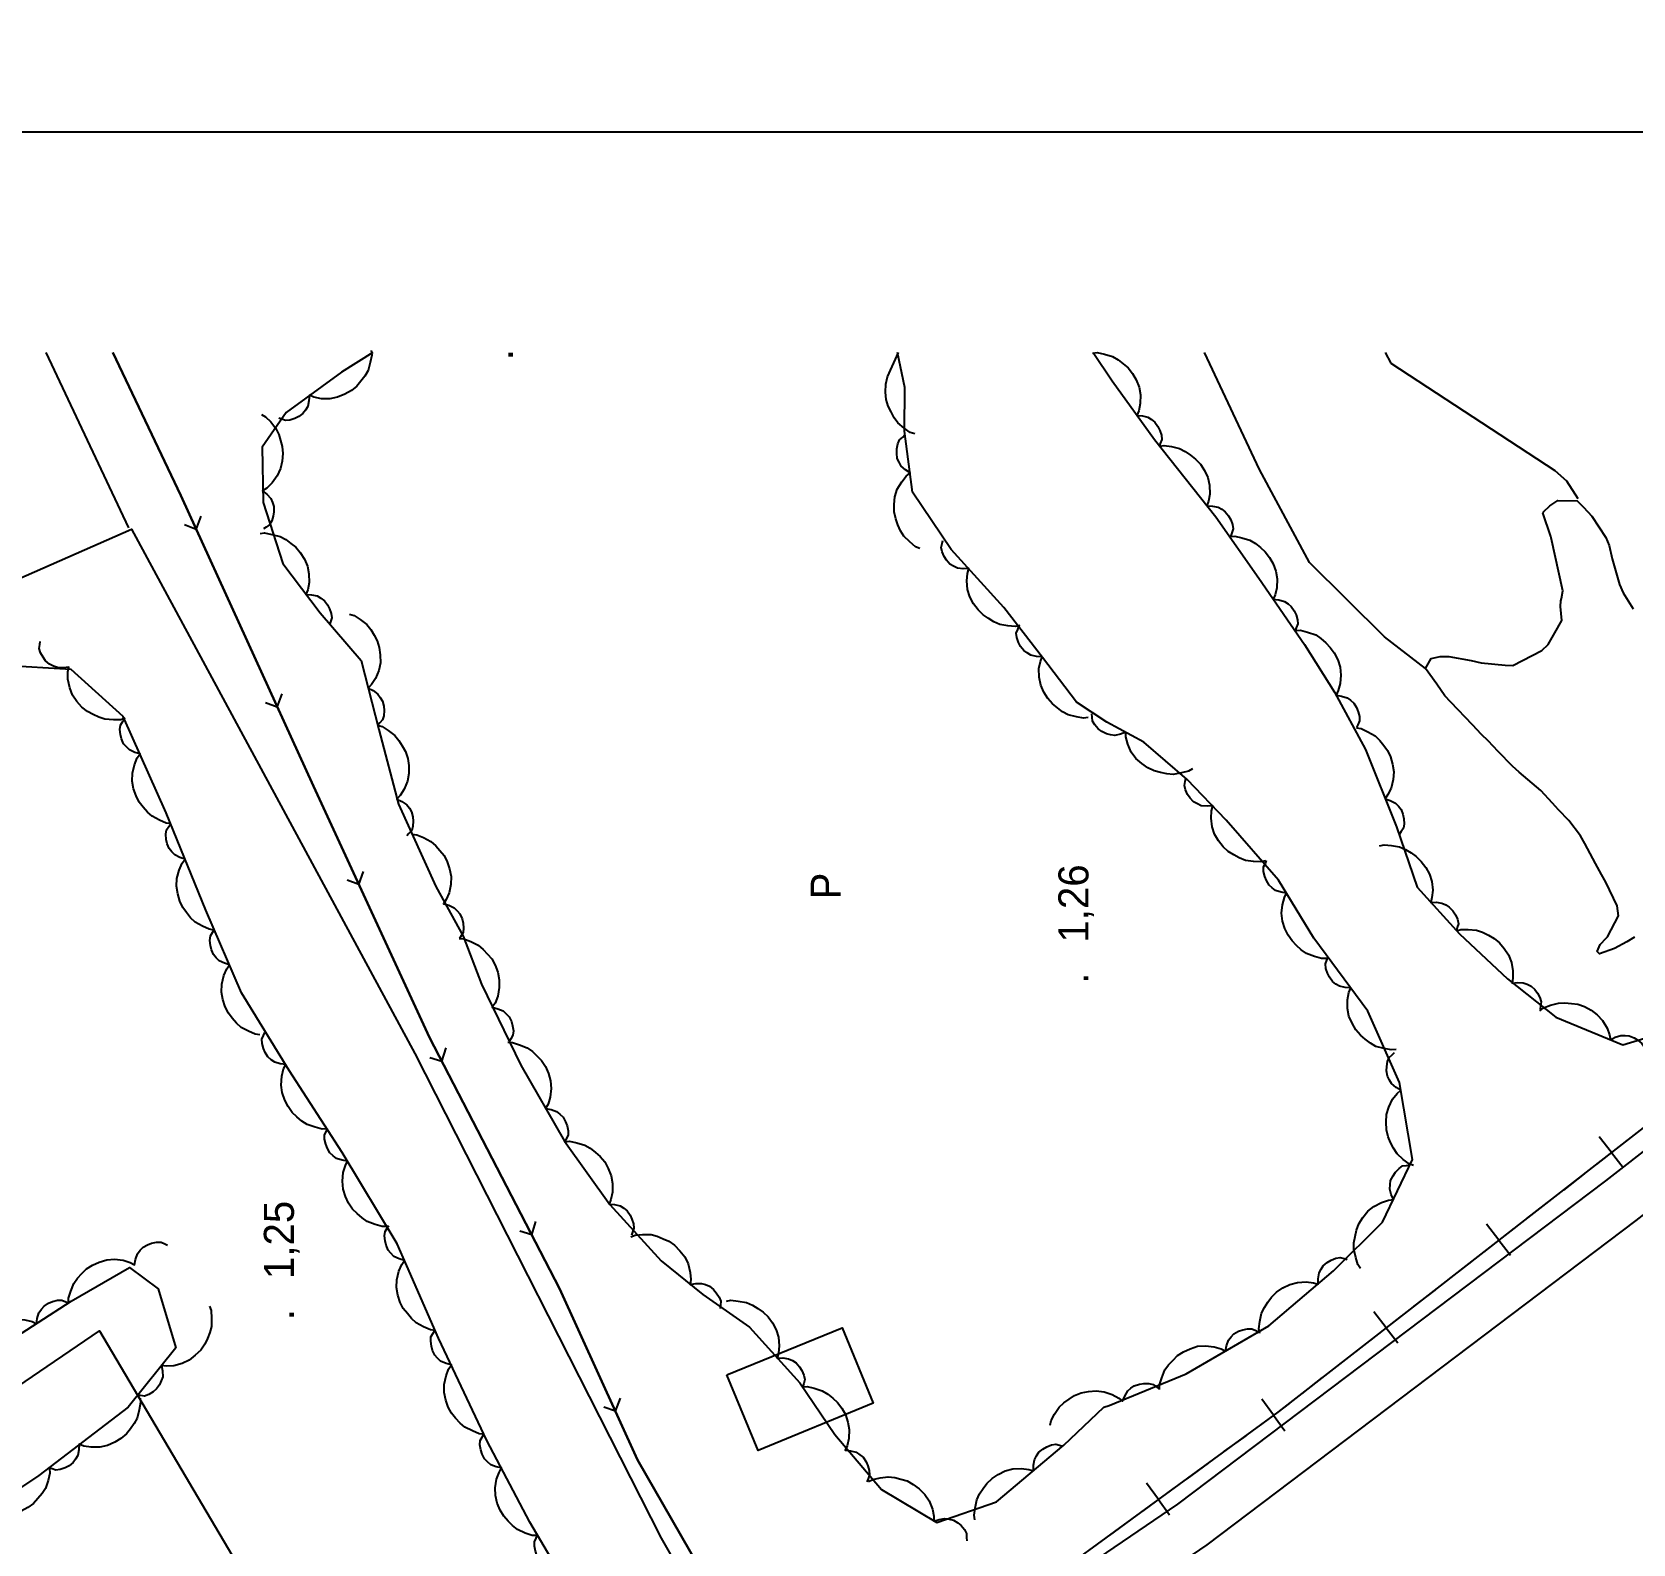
# Model space of a CAD drawing. Extents: x 747954 to 748544, y 4316381 to 4317408.
# Drawn here: x 748170.8 to 748250.7, y 4317140.5 to 4317216 of the extents above; entities that cross this region are included whole.
import ezdxf

# ---------------------------------------------------------------- set-up
doc = ezdxf.new("R2010")
doc.units = 0
doc.linetypes.add('DASHED', pattern=[0])
doc.linetypes.add('HIDDEN', pattern=[0])
doc.layers.get('0').update_dxf_attribs({"linetype": 'CONTINUOUS'})
for name, color, linetype in [('1', 7, 'CONTINUOUS'), ('27', 7, 'CONTINUOUS'), ('30', 7, 'CONTINUOUS'), ('31', 7, 'CONTINUOUS'), ('36', 7, 'CONTINUOUS'), ('48', 7, 'CONTINUOUS'), ('51', 7, 'CONTINUOUS'), ('53', 7, 'CONTINUOUS'), ('56', 7, 'CONTINUOUS'), ('8', 7, 'CONTINUOUS'), ('PATTERN_CLASS', 7, 'CONTINUOUS')]:
    doc.layers.add(name, color=color, linetype=linetype)

msp = doc.modelspace()

# ---------------------------------------------------------------- linework, layer by layer
at = {"layer": '1', "color": 0, "linetype": 'HIDDEN'}
msp.add_lwpolyline([(748205.51, 4317148.98), (748211.26, 4317151.34), (748212.81, 4317147.58), (748207.06, 4317145.21), (748205.51, 4317148.98)], dxfattribs=at)
at = {"layer": '27', "color": 0, "linetype": 'CONTINUOUS'}
for p, q in [((748179.02, 4317191.18), (748179.27, 4317191.84)), ((748179.02, 4317191.18), (748178.44, 4317191.4)), ((748183.07, 4317182.31), (748182.49, 4317182.53)), ((748183.07, 4317182.31), (748183.32, 4317182.97)), ((748187.14, 4317173.45), (748186.56, 4317173.67)), ((748187.14, 4317173.45), (748187.38, 4317174.11)), ((748191.28, 4317164.63), (748190.69, 4317164.81)), ((748191.28, 4317164.63), (748191.49, 4317165.3)), ((748195.77, 4317155.97), (748195.18, 4317156.16)), ((748195.77, 4317155.97), (748195.98, 4317156.64)), ((748199.95, 4317147.17), (748199.37, 4317147.38)), ((748199.95, 4317147.17), (748200.2, 4317147.83))]:
    msp.add_line(p, q, dxfattribs=at)
msp.add_lwpolyline([(748174.86, 4317200), (748178.25, 4317192.87), (748184.87, 4317178.37), (748190.66, 4317165.82), (748197.16, 4317153.29), (748201.05, 4317144.75), (748206.23, 4317135.71), (748209.95, 4317130.65), (748209.95, 4317130.48)], dxfattribs=at)
at = {"layer": '30', "color": 0, "linetype": 'CONTINUOUS'}
for points in [[(748130.87, 4317072.58), (748148.4, 4317084.52), (748165.98, 4317098.96), (748185.03, 4317113.51), (748202.37, 4317125.08), (748228.01, 4317142.53), (748249.37, 4317158.67), (748271.45, 4317175.86), (748287.53, 4317189.01), (748301, 4317200)], [(748132.28, 4317070.51), (748149.9, 4317082.52), (748167.53, 4317097.01), (748186.48, 4317111.46), (748203.77, 4317123.01), (748229.47, 4317140.5), (748250.89, 4317156.69), (748273.01, 4317173.91), (748289.11, 4317187.07), (748304.96, 4317200)]]:
    msp.add_lwpolyline(points, dxfattribs=at)
at = {"layer": '31', "color": 0, "linetype": 'CONTINUOUS'}
for points in [[(748250.8, 4317170.82), (748250.41, 4317170.6), (748249.8, 4317170.26), (748249.05, 4317170), (748248.93, 4317170.11), (748249.09, 4317170.46), (748249.4, 4317170.79), (748249.45, 4317170.84), (748250, 4317171.89), (748249.93, 4317172.4), (748249.37, 4317173.58), (748249.16, 4317173.96), (748248.86, 4317174.51), (748248.33, 4317175.5), (748248.11, 4317175.88), (748247.52, 4317176.65), (748247.01, 4317177.19), (748246.71, 4317177.52), (748246.12, 4317178.14), (748245.05, 4317179.07), (748244.72, 4317179.37), (748244, 4317180.1), (748243.49, 4317180.62), (748243.17, 4317180.94), (748242.71, 4317181.42), (748241.64, 4317182.55), (748241.34, 4317182.87), (748240.93, 4317183.46), (748240.37, 4317184.23), (748240.66, 4317184.73), (748241.1, 4317184.84), (748241.54, 4317184.83), (748242.65, 4317184.63), (748243.15, 4317184.52), (748244.34, 4317184.4), (748244.73, 4317184.39), (748246.17, 4317185.14), (748246.49, 4317185.44), (748246.83, 4317186.02), (748247.17, 4317186.63), (748247.1, 4317187.33), (748247.13, 4317187.62), (748247.16, 4317187.73), (748247.23, 4317188.12), (748246.64, 4317190.75), (748246.63, 4317190.83), (748246.23, 4317192.01)], [(748246.23, 4317192.01), (748246.26, 4317192.05), (748246.58, 4317192.35), (748246.97, 4317192.62), (748247.94, 4317192.61), (748248.25, 4317192.29), (748248.67, 4317191.84), (748249.37, 4317190.77), (748249.54, 4317190.37), (748249.69, 4317189.71), (748250.05, 4317188.42), (748250.23, 4317188.02), (748250.73, 4317187.21)]]:
    msp.add_lwpolyline(points, dxfattribs=at)
at = {"layer": '51', "color": 0, "linetype": 'CONTINUOUS'}
msp.add_line((748171.52, 4317200), (748175.65, 4317191.25), dxfattribs=at)
for points in [[(748101.46, 4317153.98), (748115.15, 4317162.35), (748149.7, 4317178.94), (748168.18, 4317187.85), (748175.8, 4317191.19), (748189.93, 4317165.02), (748202.23, 4317140.83), (748207.92, 4317130.86), (748188.24, 4317117.88), (748169.84, 4317104.25), (748152.26, 4317090.42), (748132.63, 4317075.69), (748116.75, 4317063.87), (748097.12, 4317048.16), (748068.29, 4317025.15), (748046.3, 4317009.36)], [(748043.63, 4317065.33), (748088.79, 4317096.15), (748098.97, 4317104.59), (748139.75, 4317127.71), (748174.19, 4317151.19), (748192.16, 4317120.78)]]:
    msp.add_lwpolyline(points, dxfattribs=at)
at = {"layer": '53', "color": 0, "linetype": 'CONTINUOUS'}
for points in [[(748187.76, 4317200.11), (748187.78, 4317199.87), (748187.71, 4317199.51), (748187.6, 4317199.11), (748187.44, 4317198.83), (748187.24, 4317198.58), (748187.04, 4317198.33), (748186.77, 4317198.11), (748186.44, 4317197.92), (748186.08, 4317197.77), (748185.7, 4317197.7), (748185.27, 4317197.7), (748184.9, 4317197.77), (748184.68, 4317197.87), (748184.65, 4317197.59), (748184.59, 4317197.31), (748184.47, 4317197.13), (748184.35, 4317196.96), (748184.14, 4317196.81), (748183.94, 4317196.71), (748183.7, 4317196.63), (748183.48, 4317196.61), (748183.29, 4317196.68), (748183.14, 4317196.73)], [(748214.88, 4317195.94), (748214.66, 4317196.02), (748214.36, 4317196.23), (748214.04, 4317196.5), (748213.85, 4317196.75), (748213.7, 4317197.04), (748213.56, 4317197.32), (748213.46, 4317197.66), (748213.43, 4317198.03), (748213.44, 4317198.42), (748213.53, 4317198.8), (748214.07, 4317200)], [(748223.76, 4317199.98), (748223.99, 4317200), (748224.35, 4317199.92), (748224.75, 4317199.8), (748225.03, 4317199.64), (748225.28, 4317199.44), (748225.53, 4317199.24), (748225.75, 4317198.96), (748225.93, 4317198.64), (748226.08, 4317198.28), (748226.14, 4317197.89), (748226.13, 4317197.46), (748226.06, 4317197.1), (748225.96, 4317196.87), (748226.24, 4317196.85), (748226.52, 4317196.78), (748226.7, 4317196.66), (748226.87, 4317196.53), (748227.02, 4317196.32), (748227.11, 4317196.12), (748227.19, 4317195.88), (748227.21, 4317195.66), (748227.13, 4317195.47), (748227.08, 4317195.32)], [(748182.28, 4317196.92), (748182.48, 4317196.8), (748182.74, 4317196.54), (748183, 4317196.21), (748183.14, 4317195.92), (748183.23, 4317195.62), (748183.32, 4317195.31), (748183.35, 4317194.96), (748183.31, 4317194.59), (748183.23, 4317194.21), (748183.07, 4317193.85), (748182.81, 4317193.5), (748182.55, 4317193.24), (748182.34, 4317193.11), (748182.55, 4317192.93), (748182.75, 4317192.72), (748182.83, 4317192.52), (748182.89, 4317192.32), (748182.9, 4317192.06), (748182.86, 4317191.84), (748182.79, 4317191.6), (748182.68, 4317191.41), (748182.51, 4317191.29), (748182.38, 4317191.2)], [(748215.14, 4317190.22), (748214.92, 4317190.31), (748214.64, 4317190.55), (748214.34, 4317190.84), (748214.17, 4317191.11), (748214.04, 4317191.41), (748213.93, 4317191.7), (748213.86, 4317192.05), (748213.85, 4317192.42), (748213.89, 4317192.81), (748214.01, 4317193.18), (748214.23, 4317193.56), (748214.46, 4317193.84), (748214.65, 4317194), (748214.42, 4317194.15), (748214.2, 4317194.34), (748214.1, 4317194.53), (748214.01, 4317194.72), (748213.98, 4317194.98), (748213.99, 4317195.2), (748214.04, 4317195.45), (748214.12, 4317195.65), (748214.28, 4317195.78), (748214.39, 4317195.89)], [(748227.1, 4317195.34), (748227.33, 4317195.37), (748227.69, 4317195.31), (748228.1, 4317195.21), (748228.38, 4317195.07), (748228.65, 4317194.88), (748228.9, 4317194.69), (748229.14, 4317194.43), (748229.34, 4317194.11), (748229.5, 4317193.76), (748229.59, 4317193.38), (748229.6, 4317192.94), (748229.54, 4317192.58), (748229.46, 4317192.35), (748229.74, 4317192.34), (748230.02, 4317192.28), (748230.21, 4317192.18), (748230.38, 4317192.06), (748230.54, 4317191.85), (748230.65, 4317191.66), (748230.74, 4317191.42), (748230.77, 4317191.2), (748230.7, 4317191.01), (748230.66, 4317190.86)], [(748182.21, 4317190.97), (748182.44, 4317191), (748182.8, 4317190.93), (748183.21, 4317190.83), (748183.49, 4317190.68), (748183.74, 4317190.48), (748184, 4317190.29), (748184.22, 4317190.02), (748184.42, 4317189.7), (748184.57, 4317189.34), (748184.65, 4317188.96), (748184.66, 4317188.53), (748184.59, 4317188.16), (748184.5, 4317187.93), (748184.78, 4317187.92), (748185.06, 4317187.86), (748185.25, 4317187.75), (748185.42, 4317187.62), (748185.57, 4317187.42), (748185.68, 4317187.22), (748185.76, 4317186.98), (748185.79, 4317186.76), (748185.72, 4317186.57), (748185.67, 4317186.42)], [(748220.13, 4317186.39), (748219.9, 4317186.34), (748219.53, 4317186.37), (748219.12, 4317186.44), (748218.83, 4317186.57), (748218.55, 4317186.74), (748218.29, 4317186.92), (748218.04, 4317187.16), (748217.82, 4317187.46), (748217.63, 4317187.81), (748217.52, 4317188.18), (748217.48, 4317188.61), (748217.51, 4317188.98), (748217.58, 4317189.22), (748217.3, 4317189.21), (748217.01, 4317189.25), (748216.82, 4317189.34), (748216.64, 4317189.45), (748216.47, 4317189.64), (748216.35, 4317189.83), (748216.25, 4317190.06), (748216.2, 4317190.28), (748216.25, 4317190.47), (748216.29, 4317190.63)], [(748230.61, 4317190.82), (748230.85, 4317190.84), (748231.21, 4317190.76), (748231.61, 4317190.64), (748231.88, 4317190.47), (748232.13, 4317190.27), (748232.37, 4317190.06), (748232.59, 4317189.78), (748232.77, 4317189.46), (748232.91, 4317189.09), (748232.97, 4317188.71), (748232.95, 4317188.27), (748232.87, 4317187.91), (748232.77, 4317187.69), (748233.05, 4317187.66), (748233.33, 4317187.58), (748233.51, 4317187.47), (748233.67, 4317187.33), (748233.82, 4317187.12), (748233.91, 4317186.92), (748233.98, 4317186.67), (748234, 4317186.46), (748233.92, 4317186.27), (748233.87, 4317186.12)], [(748186.67, 4317186.95), (748186.9, 4317186.88), (748187.21, 4317186.68), (748187.54, 4317186.43), (748187.74, 4317186.18), (748187.9, 4317185.9), (748188.05, 4317185.62), (748188.16, 4317185.28), (748188.21, 4317184.91), (748188.22, 4317184.52), (748188.14, 4317184.14), (748187.97, 4317183.74), (748187.77, 4317183.43), (748187.6, 4317183.25), (748187.85, 4317183.13), (748188.08, 4317182.96), (748188.21, 4317182.79), (748188.32, 4317182.61), (748188.38, 4317182.36), (748188.4, 4317182.14), (748188.38, 4317181.88), (748188.32, 4317181.67), (748188.18, 4317181.52), (748188.08, 4317181.4)], [(748223.54, 4317181.79), (748223.31, 4317181.76), (748222.95, 4317181.83), (748222.54, 4317181.93), (748222.26, 4317182.08), (748222, 4317182.28), (748221.75, 4317182.47), (748221.52, 4317182.74), (748221.33, 4317183.06), (748221.17, 4317183.41), (748221.09, 4317183.8), (748221.08, 4317184.23), (748221.15, 4317184.59), (748221.24, 4317184.82), (748220.96, 4317184.84), (748220.68, 4317184.9), (748220.49, 4317185.01), (748220.32, 4317185.13), (748220.16, 4317185.34), (748220.06, 4317185.54), (748219.98, 4317185.78), (748219.95, 4317186), (748220.02, 4317186.19), (748220.07, 4317186.34)], [(748175.48, 4317181.75), (748175.26, 4317181.68), (748174.89, 4317181.68), (748174.47, 4317181.7), (748174.17, 4317181.8), (748173.88, 4317181.94), (748173.6, 4317182.09), (748173.32, 4317182.31), (748173.07, 4317182.59), (748172.85, 4317182.91), (748172.71, 4317183.27), (748172.62, 4317183.7), (748172.62, 4317184.07), (748172.66, 4317184.31), (748172.39, 4317184.27), (748172.1, 4317184.28), (748171.9, 4317184.36), (748171.71, 4317184.45), (748171.51, 4317184.62), (748171.38, 4317184.8), (748171.25, 4317185.02), (748171.19, 4317185.23), (748171.22, 4317185.43), (748171.24, 4317185.58)], [(748233.9, 4317186.14), (748234.14, 4317186.15), (748234.49, 4317186.05), (748234.89, 4317185.91), (748235.15, 4317185.73), (748235.39, 4317185.51), (748235.62, 4317185.29), (748235.82, 4317185.01), (748235.99, 4317184.67), (748236.11, 4317184.3), (748236.15, 4317183.91), (748236.12, 4317183.48), (748236.02, 4317183.13), (748235.91, 4317182.9), (748236.18, 4317182.86), (748236.46, 4317182.78), (748236.63, 4317182.65), (748236.79, 4317182.51), (748236.93, 4317182.29), (748237.01, 4317182.08), (748237.07, 4317181.84), (748237.08, 4317181.62), (748236.99, 4317181.43), (748236.93, 4317181.29)], [(748177.77, 4317176.49), (748177.53, 4317176.52), (748177.2, 4317176.66), (748176.82, 4317176.86), (748176.59, 4317177.07), (748176.38, 4317177.32), (748176.18, 4317177.57), (748176.02, 4317177.88), (748175.9, 4317178.23), (748175.83, 4317178.62), (748175.84, 4317179.01), (748175.94, 4317179.43), (748176.08, 4317179.77), (748176.22, 4317179.97), (748175.96, 4317180.05), (748175.69, 4317180.18), (748175.54, 4317180.33), (748175.4, 4317180.48), (748175.3, 4317180.72), (748175.25, 4317180.94), (748175.22, 4317181.19), (748175.24, 4317181.41), (748175.35, 4317181.58), (748175.44, 4317181.71)], [(748228.75, 4317179.23), (748228.55, 4317179.12), (748228.19, 4317179.03), (748227.78, 4317178.95), (748227.46, 4317178.98), (748227.14, 4317179.05), (748226.83, 4317179.13), (748226.52, 4317179.28), (748226.21, 4317179.49), (748225.92, 4317179.75), (748225.69, 4317180.06), (748225.51, 4317180.46), (748225.42, 4317180.82), (748225.41, 4317181.06), (748225.15, 4317180.96), (748224.86, 4317180.9), (748224.65, 4317180.93), (748224.45, 4317180.97), (748224.22, 4317181.09), (748224.04, 4317181.23), (748223.87, 4317181.42), (748223.76, 4317181.61), (748223.74, 4317181.81), (748223.72, 4317181.97)], [(748188.07, 4317181.4), (748188.3, 4317181.34), (748188.61, 4317181.14), (748188.94, 4317180.89), (748189.14, 4317180.64), (748189.31, 4317180.37), (748189.47, 4317180.09), (748189.58, 4317179.75), (748189.63, 4317179.39), (748189.64, 4317179), (748189.57, 4317178.61), (748189.41, 4317178.21), (748189.21, 4317177.9), (748189.04, 4317177.72), (748189.29, 4317177.6), (748189.53, 4317177.43), (748189.66, 4317177.26), (748189.77, 4317177.08), (748189.83, 4317176.83), (748189.85, 4317176.61), (748189.84, 4317176.36), (748189.78, 4317176.15), (748189.64, 4317176), (748189.54, 4317175.88)], [(748236.93, 4317181.28), (748237.16, 4317181.24), (748237.5, 4317181.08), (748237.86, 4317180.87), (748238.09, 4317180.65), (748238.29, 4317180.4), (748238.48, 4317180.14), (748238.63, 4317179.83), (748238.73, 4317179.47), (748238.79, 4317179.08), (748238.76, 4317178.69), (748238.65, 4317178.27), (748238.49, 4317177.94), (748238.35, 4317177.74), (748238.61, 4317177.65), (748238.87, 4317177.52), (748239.02, 4317177.36), (748239.15, 4317177.2), (748239.24, 4317176.96), (748239.29, 4317176.74), (748239.3, 4317176.49), (748239.27, 4317176.27), (748239.16, 4317176.1), (748239.07, 4317175.97)], [(748232.39, 4317174.63), (748232.16, 4317174.58), (748231.79, 4317174.6), (748231.38, 4317174.66), (748231.08, 4317174.78), (748230.8, 4317174.94), (748230.53, 4317175.1), (748230.27, 4317175.34), (748230.04, 4317175.64), (748229.84, 4317175.97), (748229.72, 4317176.34), (748229.67, 4317176.77), (748229.69, 4317177.14), (748229.75, 4317177.38), (748229.47, 4317177.36), (748229.18, 4317177.39), (748228.99, 4317177.48), (748228.8, 4317177.58), (748228.62, 4317177.77), (748228.5, 4317177.95), (748228.39, 4317178.18), (748228.34, 4317178.4), (748228.38, 4317178.59), (748228.41, 4317178.75)], [(748179.9, 4317171.18), (748179.67, 4317171.22), (748179.34, 4317171.38), (748178.97, 4317171.58), (748178.74, 4317171.8), (748178.54, 4317172.06), (748178.35, 4317172.31), (748178.2, 4317172.63), (748178.1, 4317172.99), (748178.04, 4317173.37), (748178.06, 4317173.76), (748178.17, 4317174.18), (748178.33, 4317174.52), (748178.48, 4317174.72), (748178.21, 4317174.8), (748177.95, 4317174.94), (748177.8, 4317175.09), (748177.67, 4317175.25), (748177.58, 4317175.49), (748177.53, 4317175.71), (748177.51, 4317175.97), (748177.54, 4317176.18), (748177.66, 4317176.35), (748177.75, 4317176.48)], [(748189.8, 4317175.97), (748190.03, 4317175.94), (748190.37, 4317175.8), (748190.74, 4317175.6), (748190.98, 4317175.39), (748191.19, 4317175.15), (748191.39, 4317174.9), (748191.55, 4317174.59), (748191.67, 4317174.24), (748191.74, 4317173.85), (748191.73, 4317173.46), (748191.64, 4317173.04), (748191.5, 4317172.7), (748191.36, 4317172.49), (748191.63, 4317172.42), (748191.89, 4317172.29), (748192.05, 4317172.15), (748192.18, 4317171.99), (748192.29, 4317171.75), (748192.35, 4317171.53), (748192.37, 4317171.28), (748192.35, 4317171.06), (748192.24, 4317170.89), (748192.16, 4317170.76)], [(748238.07, 4317175.39), (748238.3, 4317175.43), (748238.67, 4317175.4), (748239.08, 4317175.33), (748239.37, 4317175.2), (748239.65, 4317175.04), (748239.91, 4317174.86), (748240.16, 4317174.61), (748240.38, 4317174.31), (748240.57, 4317173.97), (748240.68, 4317173.6), (748240.73, 4317173.17), (748240.69, 4317172.8), (748240.63, 4317172.56), (748240.9, 4317172.57), (748241.19, 4317172.53), (748241.39, 4317172.44), (748241.56, 4317172.33), (748241.74, 4317172.14), (748241.86, 4317171.95), (748241.96, 4317171.72), (748242.01, 4317171.5), (748241.95, 4317171.31), (748241.92, 4317171.15)], [(748235.42, 4317169.77), (748235.18, 4317169.77), (748234.83, 4317169.87), (748234.44, 4317170.01), (748234.17, 4317170.19), (748233.94, 4317170.41), (748233.71, 4317170.64), (748233.51, 4317170.92), (748233.35, 4317171.26), (748233.23, 4317171.63), (748233.19, 4317172.02), (748233.23, 4317172.45), (748233.33, 4317172.81), (748233.44, 4317173.03), (748233.17, 4317173.07), (748232.89, 4317173.16), (748232.72, 4317173.29), (748232.57, 4317173.43), (748232.43, 4317173.65), (748232.35, 4317173.86), (748232.29, 4317174.11), (748232.29, 4317174.33), (748232.38, 4317174.51), (748232.44, 4317174.65)], [(748182.2, 4317165.95), (748181.97, 4317165.98), (748181.64, 4317166.13), (748181.27, 4317166.32), (748181.03, 4317166.54), (748180.82, 4317166.79), (748180.63, 4317167.04), (748180.47, 4317167.35), (748180.36, 4317167.71), (748180.29, 4317168.09), (748180.31, 4317168.48), (748180.41, 4317168.91), (748180.55, 4317169.24), (748180.69, 4317169.45), (748180.43, 4317169.53), (748180.17, 4317169.65), (748180.02, 4317169.8), (748179.88, 4317169.96), (748179.78, 4317170.2), (748179.73, 4317170.42), (748179.7, 4317170.67), (748179.73, 4317170.89), (748179.84, 4317171.06), (748179.92, 4317171.19)], [(748241.91, 4317171.14), (748242.13, 4317171.21), (748242.5, 4317171.21), (748242.92, 4317171.17), (748243.22, 4317171.07), (748243.51, 4317170.92), (748243.79, 4317170.77), (748244.06, 4317170.54), (748244.3, 4317170.26), (748244.52, 4317169.94), (748244.66, 4317169.57), (748244.73, 4317169.15), (748244.73, 4317168.78), (748244.69, 4317168.54), (748244.96, 4317168.57), (748245.25, 4317168.55), (748245.45, 4317168.48), (748245.64, 4317168.38), (748245.83, 4317168.21), (748245.96, 4317168.03), (748246.08, 4317167.81), (748246.15, 4317167.6), (748246.11, 4317167.4), (748246.09, 4317167.24)], [(748192.15, 4317170.77), (748192.38, 4317170.75), (748192.73, 4317170.61), (748193.1, 4317170.43), (748193.35, 4317170.22), (748193.56, 4317169.98), (748193.77, 4317169.74), (748193.94, 4317169.43), (748194.07, 4317169.08), (748194.15, 4317168.7), (748194.15, 4317168.31), (748194.07, 4317167.89), (748193.94, 4317167.54), (748193.8, 4317167.33), (748194.07, 4317167.26), (748194.34, 4317167.15), (748194.5, 4317167), (748194.64, 4317166.85), (748194.75, 4317166.62), (748194.81, 4317166.4), (748194.85, 4317166.15), (748194.83, 4317165.93), (748194.73, 4317165.76), (748194.65, 4317165.62)], [(748238.9, 4317165.22), (748238.66, 4317165.2), (748238.3, 4317165.27), (748237.9, 4317165.38), (748237.62, 4317165.54), (748237.36, 4317165.73), (748237.12, 4317165.93), (748236.89, 4317166.2), (748236.71, 4317166.53), (748236.55, 4317166.89), (748236.48, 4317167.27), (748236.48, 4317167.7), (748236.55, 4317168.07), (748236.64, 4317168.3), (748236.37, 4317168.32), (748236.08, 4317168.38), (748235.9, 4317168.49), (748235.73, 4317168.62), (748235.58, 4317168.83), (748235.48, 4317169.03), (748235.4, 4317169.27), (748235.38, 4317169.49), (748235.45, 4317169.68), (748235.5, 4317169.83)], [(748246.08, 4317167.16), (748246.26, 4317167.3), (748246.61, 4317167.43), (748247.01, 4317167.54), (748247.33, 4317167.55), (748247.65, 4317167.52), (748247.97, 4317167.48), (748248.3, 4317167.36), (748248.63, 4317167.18), (748248.94, 4317166.96), (748249.2, 4317166.67), (748249.43, 4317166.29), (748249.56, 4317165.95), (748249.6, 4317165.7), (748249.84, 4317165.83), (748250.12, 4317165.92), (748250.34, 4317165.92), (748250.54, 4317165.9), (748250.78, 4317165.8), (748250.97, 4317165.68), (748251.16, 4317165.52), (748251.3, 4317165.34), (748251.34, 4317165.14), (748251.37, 4317164.99)], [(748185.55, 4317161.26), (748185.31, 4317161.25), (748184.96, 4317161.35), (748184.56, 4317161.48), (748184.29, 4317161.65), (748184.05, 4317161.87), (748183.81, 4317162.08), (748183.61, 4317162.37), (748183.44, 4317162.7), (748183.31, 4317163.07), (748183.26, 4317163.45), (748183.29, 4317163.89), (748183.38, 4317164.25), (748183.49, 4317164.47), (748183.22, 4317164.51), (748182.94, 4317164.59), (748182.76, 4317164.71), (748182.6, 4317164.85), (748182.46, 4317165.07), (748182.38, 4317165.27), (748182.31, 4317165.52), (748182.3, 4317165.74), (748182.38, 4317165.92), (748182.45, 4317166.07)], [(748194.57, 4317165.58), (748194.8, 4317165.57), (748195.15, 4317165.46), (748195.54, 4317165.31), (748195.8, 4317165.12), (748196.03, 4317164.9), (748196.25, 4317164.67), (748196.45, 4317164.37), (748196.6, 4317164.03), (748196.71, 4317163.66), (748196.74, 4317163.27), (748196.69, 4317162.84), (748196.58, 4317162.49), (748196.46, 4317162.27), (748196.73, 4317162.22), (748197.01, 4317162.12), (748197.17, 4317161.99), (748197.33, 4317161.85), (748197.46, 4317161.62), (748197.53, 4317161.41), (748197.58, 4317161.16), (748197.58, 4317160.94), (748197.49, 4317160.76), (748197.42, 4317160.62)], [(748239.77, 4317159.43), (748239.55, 4317159.52), (748239.26, 4317159.74), (748238.95, 4317160.02), (748238.77, 4317160.29), (748238.63, 4317160.58), (748238.5, 4317160.87), (748238.42, 4317161.21), (748238.4, 4317161.59), (748238.43, 4317161.98), (748238.54, 4317162.35), (748238.73, 4317162.74), (748238.96, 4317163.03), (748239.14, 4317163.19), (748238.91, 4317163.33), (748238.68, 4317163.52), (748238.57, 4317163.7), (748238.48, 4317163.89), (748238.43, 4317164.15), (748238.44, 4317164.37), (748238.48, 4317164.62), (748238.55, 4317164.83), (748238.7, 4317164.96), (748238.82, 4317165.07)], [(748188.54, 4317156.39), (748188.3, 4317156.39), (748187.95, 4317156.49), (748187.56, 4317156.64), (748187.3, 4317156.82), (748187.06, 4317157.04), (748186.83, 4317157.26), (748186.63, 4317157.55), (748186.48, 4317157.89), (748186.36, 4317158.26), (748186.32, 4317158.65), (748186.36, 4317159.08), (748186.47, 4317159.43), (748186.58, 4317159.65), (748186.31, 4317159.7), (748186.03, 4317159.79), (748185.86, 4317159.92), (748185.7, 4317160.06), (748185.57, 4317160.28), (748185.49, 4317160.49), (748185.43, 4317160.74), (748185.43, 4317160.96), (748185.52, 4317161.14), (748185.58, 4317161.28)], [(748197.42, 4317160.62), (748197.66, 4317160.64), (748198.02, 4317160.56), (748198.42, 4317160.45), (748198.69, 4317160.29), (748198.95, 4317160.09), (748199.19, 4317159.88), (748199.41, 4317159.61), (748199.59, 4317159.28), (748199.74, 4317158.92), (748199.8, 4317158.54), (748199.8, 4317158.1), (748199.72, 4317157.74), (748199.63, 4317157.51), (748199.9, 4317157.49), (748200.18, 4317157.42), (748200.36, 4317157.3), (748200.53, 4317157.17), (748200.68, 4317156.96), (748200.77, 4317156.76), (748200.85, 4317156.52), (748200.87, 4317156.3), (748200.79, 4317156.11), (748200.74, 4317155.96)], [(748237.13, 4317154.3), (748237, 4317154.49), (748236.89, 4317154.84), (748236.8, 4317155.25), (748236.8, 4317155.57), (748236.86, 4317155.89), (748236.92, 4317156.2), (748237.05, 4317156.53), (748237.24, 4317156.84), (748237.49, 4317157.15), (748237.79, 4317157.39), (748238.18, 4317157.59), (748238.53, 4317157.7), (748238.78, 4317157.73), (748238.66, 4317157.98), (748238.59, 4317158.26), (748238.6, 4317158.48), (748238.63, 4317158.69), (748238.75, 4317158.92), (748238.88, 4317159.1), (748239.05, 4317159.28), (748239.23, 4317159.41), (748239.43, 4317159.43), (748239.59, 4317159.46)], [(748190.94, 4317151.2), (748190.71, 4317151.23), (748190.37, 4317151.38), (748190, 4317151.58), (748189.77, 4317151.79), (748189.56, 4317152.04), (748189.36, 4317152.29), (748189.2, 4317152.6), (748189.09, 4317152.96), (748189.02, 4317153.34), (748189.04, 4317153.73), (748189.13, 4317154.16), (748189.28, 4317154.49), (748189.42, 4317154.7), (748189.15, 4317154.78), (748188.89, 4317154.9), (748188.74, 4317155.05), (748188.6, 4317155.21), (748188.5, 4317155.45), (748188.45, 4317155.67), (748188.42, 4317155.92), (748188.45, 4317156.14), (748188.56, 4317156.31), (748188.64, 4317156.44)], [(748200.71, 4317155.88), (748200.93, 4317155.96), (748201.3, 4317155.99), (748201.72, 4317155.99), (748202.02, 4317155.91), (748202.32, 4317155.78), (748202.61, 4317155.65), (748202.9, 4317155.45), (748203.16, 4317155.18), (748203.4, 4317154.88), (748203.57, 4317154.52), (748203.68, 4317154.1), (748203.7, 4317153.74), (748203.67, 4317153.49), (748203.95, 4317153.54), (748204.24, 4317153.55), (748204.44, 4317153.49), (748204.64, 4317153.41), (748204.84, 4317153.25), (748204.98, 4317153.08), (748205.12, 4317152.87), (748205.2, 4317152.66), (748205.18, 4317152.46), (748205.17, 4317152.3)], [(748172.65, 4317152.58), (748172.65, 4317152.81), (748172.76, 4317153.16), (748172.91, 4317153.55), (748173.1, 4317153.81), (748173.32, 4317154.04), (748173.55, 4317154.27), (748173.84, 4317154.46), (748174.18, 4317154.61), (748174.56, 4317154.73), (748174.94, 4317154.76), (748175.38, 4317154.71), (748175.73, 4317154.6), (748175.95, 4317154.48), (748176, 4317154.75), (748176.09, 4317155.03), (748176.23, 4317155.2), (748176.37, 4317155.35), (748176.59, 4317155.48), (748176.8, 4317155.56), (748177.05, 4317155.61), (748177.27, 4317155.61), (748177.45, 4317155.52), (748177.59, 4317155.45)], [(748232.1, 4317151.05), (748232.06, 4317151.28), (748232.11, 4317151.64), (748232.19, 4317152.06), (748232.33, 4317152.34), (748232.5, 4317152.61), (748232.69, 4317152.87), (748232.94, 4317153.12), (748233.25, 4317153.32), (748233.6, 4317153.5), (748233.98, 4317153.6), (748234.41, 4317153.63), (748234.78, 4317153.58), (748235.01, 4317153.51), (748235.01, 4317153.78), (748235.06, 4317154.07), (748235.16, 4317154.26), (748235.27, 4317154.43), (748235.47, 4317154.6), (748235.66, 4317154.71), (748235.9, 4317154.81), (748236.12, 4317154.85), (748236.31, 4317154.79), (748236.46, 4317154.75)], [(748167.84, 4317149.48), (748167.83, 4317149.71), (748167.92, 4317150.07), (748168.06, 4317150.47), (748168.23, 4317150.73), (748168.45, 4317150.98), (748168.66, 4317151.21), (748168.95, 4317151.42), (748169.28, 4317151.58), (748169.65, 4317151.71), (748170.04, 4317151.76), (748170.47, 4317151.73), (748170.83, 4317151.64), (748171.05, 4317151.53), (748171.09, 4317151.8), (748171.17, 4317152.08), (748171.3, 4317152.26), (748171.43, 4317152.42), (748171.65, 4317152.56), (748171.86, 4317152.64), (748172.1, 4317152.71), (748172.32, 4317152.72), (748172.51, 4317152.63), (748172.65, 4317152.57)], [(748205.48, 4317152.66), (748205.71, 4317152.71), (748206.07, 4317152.67), (748206.49, 4317152.6), (748206.78, 4317152.47), (748207.05, 4317152.3), (748207.32, 4317152.12), (748207.57, 4317151.88), (748207.79, 4317151.58), (748207.97, 4317151.23), (748208.08, 4317150.86), (748208.12, 4317150.43), (748208.09, 4317150.06), (748208.02, 4317149.82), (748208.3, 4317149.83), (748208.58, 4317149.79), (748208.78, 4317149.7), (748208.96, 4317149.59), (748209.13, 4317149.39), (748209.25, 4317149.2), (748209.35, 4317148.97), (748209.39, 4317148.76), (748209.34, 4317148.56), (748209.3, 4317148.41)], [(748179.69, 4317152.41), (748179.77, 4317152.19), (748179.79, 4317151.82), (748179.79, 4317151.4), (748179.71, 4317151.1), (748179.58, 4317150.8), (748179.45, 4317150.51), (748179.25, 4317150.22), (748178.98, 4317149.96), (748178.67, 4317149.72), (748178.32, 4317149.55), (748177.9, 4317149.44), (748177.53, 4317149.42), (748177.29, 4317149.45), (748177.34, 4317149.18), (748177.35, 4317148.89), (748177.28, 4317148.68), (748177.2, 4317148.49), (748177.04, 4317148.29), (748176.87, 4317148.14), (748176.66, 4317148), (748176.45, 4317147.92), (748176.25, 4317147.95), (748176.1, 4317147.96)], [(748193.38, 4317146.03), (748193.15, 4317146.05), (748192.81, 4317146.19), (748192.43, 4317146.38), (748192.19, 4317146.58), (748191.97, 4317146.82), (748191.77, 4317147.07), (748191.6, 4317147.38), (748191.48, 4317147.73), (748191.4, 4317148.11), (748191.4, 4317148.5), (748191.49, 4317148.93), (748191.62, 4317149.27), (748191.76, 4317149.48), (748191.49, 4317149.55), (748191.22, 4317149.67), (748191.07, 4317149.81), (748190.93, 4317149.97), (748190.82, 4317150.2), (748190.76, 4317150.42), (748190.73, 4317150.67), (748190.74, 4317150.89), (748190.85, 4317151.06), (748190.93, 4317151.2)], [(748227.1, 4317148.25), (748227.1, 4317148.49), (748227.21, 4317148.84), (748227.36, 4317149.23), (748227.55, 4317149.49), (748227.77, 4317149.72), (748228, 4317149.95), (748228.29, 4317150.14), (748228.63, 4317150.29), (748229, 4317150.41), (748229.39, 4317150.44), (748229.82, 4317150.39), (748230.18, 4317150.28), (748230.39, 4317150.16), (748230.44, 4317150.44), (748230.54, 4317150.71), (748230.67, 4317150.88), (748230.81, 4317151.03), (748231.04, 4317151.17), (748231.25, 4317151.24), (748231.49, 4317151.29), (748231.71, 4317151.29), (748231.9, 4317151.2), (748232.04, 4317151.14)], [(748209.28, 4317148.39), (748209.51, 4317148.4), (748209.87, 4317148.32), (748210.27, 4317148.19), (748210.54, 4317148.02), (748210.79, 4317147.82), (748211.03, 4317147.61), (748211.24, 4317147.33), (748211.42, 4317147), (748211.55, 4317146.63), (748211.61, 4317146.25), (748211.59, 4317145.81), (748211.51, 4317145.45), (748211.41, 4317145.23), (748211.68, 4317145.2), (748211.96, 4317145.12), (748212.14, 4317145), (748212.3, 4317144.87), (748212.45, 4317144.65), (748212.54, 4317144.45), (748212.61, 4317144.21), (748212.62, 4317143.99), (748212.55, 4317143.8), (748212.49, 4317143.65)], [(748221.64, 4317146.48), (748221.69, 4317146.7), (748221.86, 4317147.03), (748222.09, 4317147.38), (748222.33, 4317147.59), (748222.59, 4317147.78), (748222.86, 4317147.95), (748223.19, 4317148.08), (748223.55, 4317148.16), (748223.94, 4317148.19), (748224.33, 4317148.14), (748224.74, 4317148.01), (748225.06, 4317147.83), (748225.25, 4317147.67), (748225.36, 4317147.93), (748225.51, 4317148.18), (748225.67, 4317148.32), (748225.84, 4317148.44), (748226.09, 4317148.52), (748226.31, 4317148.55), (748226.56, 4317148.55), (748226.78, 4317148.51), (748226.94, 4317148.38), (748227.06, 4317148.28)], [(748176.22, 4317147.83), (748176.24, 4317147.6), (748176.18, 4317147.24), (748176.08, 4317146.83), (748175.93, 4317146.55), (748175.74, 4317146.29), (748175.54, 4317146.04), (748175.27, 4317145.81), (748174.96, 4317145.62), (748174.6, 4317145.46), (748174.22, 4317145.38), (748173.78, 4317145.37), (748173.42, 4317145.43), (748173.19, 4317145.52), (748173.17, 4317145.24), (748173.11, 4317144.96), (748173, 4317144.77), (748172.88, 4317144.61), (748172.68, 4317144.45), (748172.48, 4317144.34), (748172.24, 4317144.26), (748172.02, 4317144.23), (748171.83, 4317144.3), (748171.68, 4317144.35)], [(748196.02, 4317140.96), (748195.79, 4317140.97), (748195.44, 4317141.09), (748195.06, 4317141.27), (748194.81, 4317141.46), (748194.59, 4317141.69), (748194.37, 4317141.93), (748194.19, 4317142.23), (748194.05, 4317142.58), (748193.96, 4317142.96), (748193.95, 4317143.35), (748194.01, 4317143.78), (748194.14, 4317144.12), (748194.26, 4317144.34), (748193.99, 4317144.4), (748193.72, 4317144.5), (748193.56, 4317144.64), (748193.41, 4317144.79), (748193.29, 4317145.02), (748193.22, 4317145.24), (748193.18, 4317145.49), (748193.19, 4317145.71), (748193.29, 4317145.88), (748193.37, 4317146.02)], [(748217.88, 4317141.75), (748217.85, 4317141.98), (748217.89, 4317142.34), (748217.98, 4317142.75), (748218.12, 4317143.04), (748218.3, 4317143.31), (748218.48, 4317143.57), (748218.74, 4317143.81), (748219.05, 4317144.02), (748219.4, 4317144.19), (748219.77, 4317144.29), (748220.21, 4317144.31), (748220.57, 4317144.27), (748220.81, 4317144.19), (748220.81, 4317144.47), (748220.86, 4317144.75), (748220.96, 4317144.94), (748221.07, 4317145.12), (748221.27, 4317145.28), (748221.47, 4317145.4), (748221.7, 4317145.49), (748221.92, 4317145.53), (748222.11, 4317145.47), (748222.27, 4317145.43)], [(748171.7, 4317144.31), (748171.72, 4317144.08), (748171.63, 4317143.72), (748171.5, 4317143.32), (748171.33, 4317143.06), (748171.12, 4317142.81), (748170.9, 4317142.57), (748170.62, 4317142.36), (748170.29, 4317142.19), (748169.93, 4317142.06), (748169.54, 4317142), (748169.11, 4317142.03), (748168.75, 4317142.11), (748168.52, 4317142.22), (748168.49, 4317141.94), (748168.41, 4317141.66), (748168.29, 4317141.49), (748168.16, 4317141.33), (748167.94, 4317141.18), (748167.73, 4317141.09), (748167.49, 4317141.03), (748167.27, 4317141.01), (748167.08, 4317141.09), (748166.94, 4317141.15)], [(748212.58, 4317143.66), (748212.79, 4317143.77), (748213.15, 4317143.84), (748213.56, 4317143.9), (748213.88, 4317143.86), (748214.19, 4317143.78), (748214.5, 4317143.69), (748214.81, 4317143.52), (748215.11, 4317143.3), (748215.39, 4317143.02), (748215.6, 4317142.7), (748215.76, 4317142.29), (748215.84, 4317141.93), (748215.84, 4317141.69), (748216.1, 4317141.77), (748216.39, 4317141.82), (748216.6, 4317141.79), (748216.81, 4317141.74), (748217.03, 4317141.6), (748217.2, 4317141.46), (748217.36, 4317141.26), (748217.47, 4317141.07), (748217.47, 4317140.87), (748217.48, 4317140.71)], [(748198.97, 4317136.05), (748198.73, 4317136.05), (748198.38, 4317136.16), (748197.99, 4317136.31), (748197.73, 4317136.49), (748197.49, 4317136.72), (748197.27, 4317136.94), (748197.07, 4317137.23), (748196.92, 4317137.57), (748196.8, 4317137.94), (748196.77, 4317138.33), (748196.82, 4317138.77), (748196.92, 4317139.12), (748197.04, 4317139.34), (748196.76, 4317139.39), (748196.49, 4317139.48), (748196.32, 4317139.61), (748196.17, 4317139.75), (748196.03, 4317139.97), (748195.96, 4317140.18), (748195.9, 4317140.43), (748195.9, 4317140.65), (748195.99, 4317140.83), (748196.06, 4317140.98)]]:
    msp.add_lwpolyline(points, dxfattribs=at)
at = {"layer": '56', "color": 0, "linetype": 'CONTINUOUS'}
for p, q in [((748250.42, 4317160.68), (748248.88, 4317159.48)), ((748249.65, 4317160.08), (748249.03, 4317160.87)), ((748249.65, 4317160.08), (748250.23, 4317159.34)), ((748248.29, 4317159.02), (748247.25, 4317158.21)), ((748246.45, 4317157.59), (748245.41, 4317156.78)), ((748244.8, 4317156.31), (748243.26, 4317155.11)), ((748244.03, 4317155.71), (748243.41, 4317156.5)), ((748244.03, 4317155.71), (748244.61, 4317154.96)), ((748242.67, 4317154.65), (748241.63, 4317153.84)), ((748240.83, 4317153.22), (748239.79, 4317152.41)), ((748239.18, 4317151.93), (748237.64, 4317150.74)), ((748238.41, 4317151.33), (748237.8, 4317152.13)), ((748238.41, 4317151.33), (748238.99, 4317150.59)), ((748237.05, 4317150.27), (748236.01, 4317149.47)), ((748235.22, 4317148.85), (748234.18, 4317148.04)), ((748232.79, 4317146.97), (748232.2, 4317147.78)), ((748232.79, 4317146.97), (748233.35, 4317146.2)), ((748231.4, 4317145.95), (748230.33, 4317145.17)), ((748229.52, 4317144.58), (748228.46, 4317143.8)), ((748227.83, 4317143.34), (748226.25, 4317142.19)), ((748227.04, 4317142.77), (748226.45, 4317143.58)), ((748227.04, 4317142.77), (748227.6, 4317142)), ((748225.65, 4317141.75), (748224.58, 4317140.97))]:
    msp.add_line(p, q, dxfattribs=at)
msp.add_lwpolyline([(748233.56, 4317147.56), (748233, 4317147.12), (748232, 4317146.39)], dxfattribs=at)
at = {"layer": '8', "color": 0, "linetype": 'DASHED'}
for points in [[(748240.37, 4317184.23), (748238.33, 4317185.81), (748234.59, 4317189.53), (748232.09, 4317194.17), (748229.34, 4317200)], [(748238.35, 4317200), (748238.64, 4317199.48), (748246.83, 4317194.11), (748247.4, 4317193.61), (748247.97, 4317192.72)]]:
    msp.add_lwpolyline(points, dxfattribs=at)
at = {"layer": 'PATTERN_CLASS', "color": 0, "linetype": 'CONTINUOUS'}
for points in [[(748300.98, 4317200.04), (748233, 4317147.12), (748137.59, 4317077.43), (748028.29, 4316993.07)], [(748209.95, 4317130.48), (748209.95, 4317130.65), (748206.23, 4317135.71), (748201.05, 4317144.75), (748197.16, 4317153.29), (748190.66, 4317165.82), (748184.87, 4317178.37), (748178.25, 4317192.87), (748174.86, 4317200)], [(748187.83, 4317200), (748186.27, 4317199.02), (748183.52, 4317197.01), (748182.31, 4317195.28), (748182.36, 4317192.52), (748183.34, 4317189.48), (748185.21, 4317187.02), (748187.26, 4317184.63), (748188.13, 4317181.19), (748189.12, 4317177.46), (748190.98, 4317173.36), (748192.34, 4317170.87), (748193.26, 4317168.48), (748195.22, 4317164.44), (748197.41, 4317160.64), (748199.66, 4317157.48), (748202.22, 4317154.67), (748204.3, 4317153), (748206.64, 4317151.37), (748209.14, 4317148.59), (748210.89, 4317146.01), (748213.23, 4317143.27), (748215.99, 4317141.61), (748218.96, 4317142.65), (748222.33, 4317145.48), (748224.32, 4317147.37), (748224.59, 4317147.46), (748228.43, 4317149.03), (748232.56, 4317151.44), (748235.78, 4317154.17), (748238.23, 4317156.61), (748239.72, 4317159.73), (748239.07, 4317163.57), (748237.49, 4317167.13), (748234.8, 4317170.78), (748233.04, 4317173.67), (748230.42, 4317176.67), (748228.47, 4317178.69), (748226.31, 4317180.56), (748224.47, 4317181.56), (748222.96, 4317182.55), (748221.25, 4317184.79), (748219.32, 4317187.28), (748216.7, 4317190.17), (748214.77, 4317193.03), (748214.37, 4317196.08), (748214.39, 4317198.26), (748214.02, 4317200)], [(748223.79, 4317200), (748224.74, 4317198.6), (748226.84, 4317195.66), (748229.9, 4317191.81), (748232.05, 4317188.75), (748234.34, 4317185.44), (748235.83, 4317183.05), (748237.37, 4317180.19), (748238.92, 4317176.34), (748239.95, 4317173.32), (748242.06, 4317171), (748244.47, 4317168.75), (748246.88, 4317166.83), (748250.22, 4317165.46), (748253.9, 4317166.57)], [(748198.2, 4317137.35), (748195.67, 4317141.63), (748193.53, 4317145.71), (748191.11, 4317150.82), (748189.53, 4317154.42), (748189.06, 4317155.52), (748186.31, 4317160.08), (748183.67, 4317164.17), (748181.29, 4317168.05), (748179.5, 4317172.17), (748177.52, 4317177.04), (748175.38, 4317181.84), (748172.78, 4317184.19), (748169.4, 4317184.39)], [(748169.49, 4317150.54), (748172.79, 4317152.66), (748175.7, 4317154.35), (748177.13, 4317153.27), (748178.01, 4317150.33), (748175.63, 4317147.38), (748171.17, 4317143.96), (748166.54, 4317140.89)]]:
    msp.add_lwpolyline(points, dxfattribs=at)

# ---------------------------------------------------------------- texts
at = {"layer": '36', "color": 0, "linetype": 'CONTINUOUS'}
msp.add_text('P', height=1.5, rotation=90, dxfattribs=at).set_placement((748211.19, 4317172.71))
at = {"layer": '48', "color": 0, "linetype": 'CONTINUOUS'}
for s, p in [('.', (748194.83, 4317199.62)), (' 1,26', (748223.55, 4317170)), ('.', (748223.55, 4317168.5)), (' 1,25', (748183.9, 4317153.21)), ('.', (748183.9, 4317151.71))]:
    msp.add_text(s, height=1.5, rotation=90, dxfattribs=at).set_placement(p)

# ---------------------------------------------------------------- meshes
at = {"color": 0, "linetype": 'CONTINUOUS'}
mesh = msp.add_polyface(dxfattribs=at)
corners = [(747954.5, 4316381), (747954.5, 4316381), (747954.5, 4316571.962), (748262.5, 4316381), (747954.5, 4316746.493), (748544, 4316381), (747954.5, 4317407.5), (748544, 4317042.007), (748544, 4317407.5)]
mesh.append_faces([[corners[k] for k in face] for face in [(0, 1, 3, 2), (2, 3, 5, 4), (4, 5, 7, 6), (6, 7, 8, 8)]], dxfattribs={"vtx0": -1, "vtx2": -1, "color": 0})
mesh = msp.add_polyface(dxfattribs=at)
corners = [(747964.5, 4316391), (747964.5, 4316391), (747964.5, 4316575.762), (748262.5, 4316391), (747964.5, 4316744.093), (748534, 4316391), (747964.5, 4317211), (748534, 4316857.907), (748262.5, 4317211), (748534, 4317042.668), (748534, 4317211)]
mesh.append_faces([[corners[k] for k in face] for face in [(0, 1, 3, 2), (2, 3, 5, 4), (4, 5, 7, 6), (6, 7, 9, 8), (8, 9, 10, 10)]], dxfattribs={"vtx0": -1, "vtx2": -1, "color": 0})

doc.saveas('drawing.dxf')
